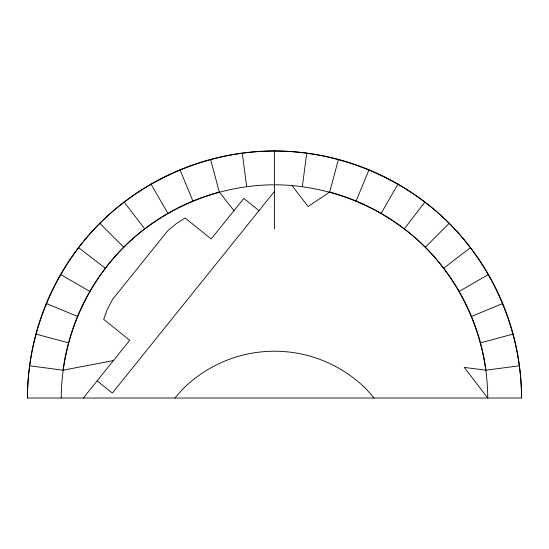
<?xml version="1.0" encoding="UTF-8"?>
<svg xmlns="http://www.w3.org/2000/svg" width="549" height="549" viewBox="0 0 549 549"><rect width="100%" height="100%" fill="white"/><g stroke="black" fill="none" stroke-linecap="round" stroke-linejoin="round"><path stroke-width="0.82" d="M27.45 398.025C27.69 333.188 54.131 269.353 99.808 223.333C145.828 177.656 209.663 151.215 274.5 150.975C339.337 151.215 403.172 177.656 449.192 223.333C494.869 269.353 521.31 333.188 521.55 398.025L27.45 398.025A247.05 247.05 0 0 1 274.5 150.975A247.05 247.05 0 0 1 521.55 398.025M61.255 398.025C61.467 342.061 84.292 286.962 123.717 247.242C163.437 207.817 218.536 184.992 274.5 184.78C330.464 184.992 385.563 207.817 425.283 247.242C464.708 286.962 487.533 342.061 487.745 398.025L464.255 367.411L485.92 370.191L519.436 365.778M302.334 186.605L306.747 153.089M292.308 185.946L308.078 206.506L329.688 192.047L338.438 159.395M356.102 201.016L369.045 169.778M381.123 213.348L398.025 184.073M404.311 228.851L424.892 202.025M83.318 398.025L129.729 340.305L103.651 319.333L107.206 309.588L112.442 299.555L167.699 230.827L176.373 223.56L185.123 217.994L211.207 238.966L243.797 198.436L258.998 210.651M274.5 191.375L112.339 393.057L97.139 380.834M174.905 398.025L182.556 389.303A130.024 130.024 0 0 1 366.444 389.303L374.095 398.025M425.283 247.242L449.192 223.333M443.674 268.214L470.5 247.633M459.177 291.402L488.452 274.5M471.509 316.423L502.747 303.48M480.478 342.837L513.13 334.087M29.564 365.778L63.08 370.191L113.437 360.569M35.87 334.087L68.522 342.837M46.253 303.48L77.491 316.423M60.548 274.5L89.823 291.402M78.5 247.633L105.326 268.214M99.808 223.333L123.717 247.242M210.562 159.395L219.312 192.047L233.97 210.651M124.108 202.025L144.689 228.851M150.975 184.073L167.877 213.348M179.955 169.778L192.898 201.016M242.253 153.089L246.666 186.605M274.5 150.975L274.5 228.851M63.08 370.191A213.245 213.245 0 0 1 219.312 192.047M329.688 192.047A213.245 213.245 0 0 1 485.92 370.191"/></g></svg>
